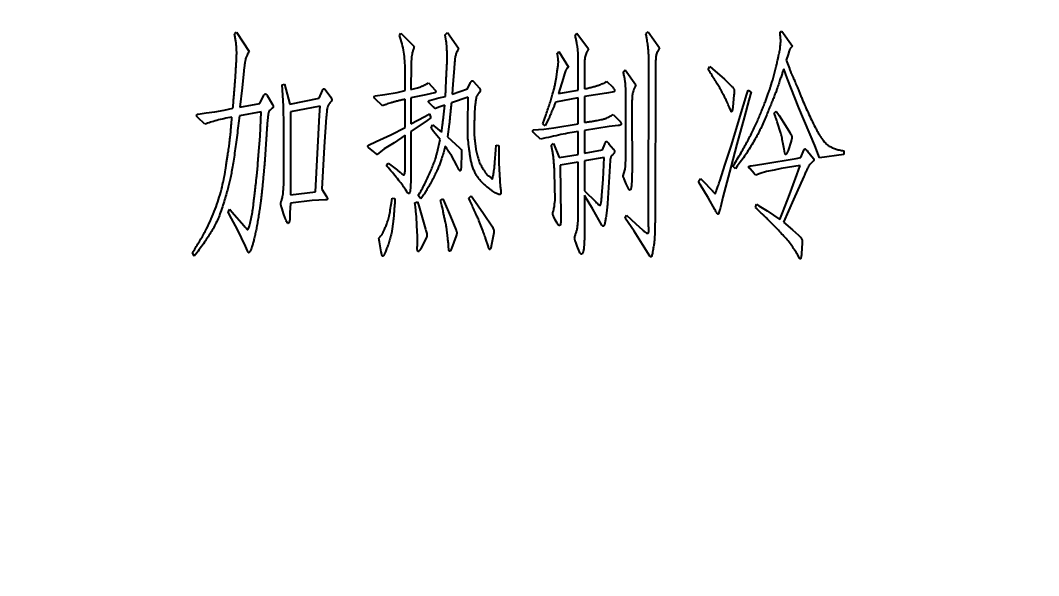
# Model space of a CAD drawing. Header units: millimetres. Extents: x 52 to 392, y 157 to 251.
# Drawn here: x 341.13 to 363.13, y 207.95 to 219.94 of the extents above; entities that cross this region are included whole.
import ezdxf

# ---------------------------------------------------------------- set-up
doc = ezdxf.new("R2010")
doc.units = ezdxf.units.MM
doc.layers.add('标注层', color=150, linetype='Continuous', lineweight=25)
doc.styles.add('SLDTEXTSTYLE2', font='hyswlongfangsong.ttf')
doc.dimstyles.new('SLDDIMSTYLE0', dxfattribs={"dimtxt": 3.5, "dimasz": 4.08, "dimexe": 0, "dimexo": 0.0625, "dimgap": 0.875, "dimtad": 2, "dimrnd": 1e-09, "dimzin": 12, "dimdsep": 46, "dimtxsty": 'SLDTEXTSTYLE2', "dimsah": 1, "dimcen": 0.09, "dimadec": 0, "dimazin": 3, "dimtfac": 1, "dimtofl": 0, "dimtmove": 0, "dimatfit": 3, "dimfxl": 0, "dimfrac": 2, "dimtolj": 1, "dimtzin": 12, "dimarcsym": 0})

# ---------------------------------------------------------------- blocks, each defined once
blk = doc.blocks.new('_D_18')
at = {"layer": '标注层'}
for p, q in [((275.989, 207.951), (275.989, 248.601)), ((367.989, 207.951), (367.989, 248.601)), ((275.989, 246.601), (367.989, 246.601))]:
    blk.add_line(p, q, dxfattribs=at)
for points in [[(275.989, 246.601), (280.069, 246.093), (280.069, 247.109)], [(367.989, 246.601), (363.909, 247.109), (363.909, 246.093)]]:
    blk.add_solid(points, dxfattribs=at)
at = {"layer": '标注层', "insert": (321.142, 251.113), "char_height": 3.5, "attachment_point": 1, "style": 'SLDTEXTSTYLE2'}
blk.add_mtext('92', dxfattribs=at)

msp = doc.modelspace()

# ---------------------------------------------------------------- linework, layer by layer
at = {"color": 7, "linetype": 'Continuous', "lineweight": 25}
for p, q in [((345.755, 219.65), (345.801, 219.685)), ((345.801, 219.685), (346.072, 219.272)), ((349.323, 219.615), (349.353, 219.665)), ((349.353, 219.665), (349.64, 219.378)), ((350.304, 219.63), (350.355, 219.68)), ((350.329, 219.494), (350.304, 219.63)), ((350.355, 219.68), (350.596, 219.343)), ((353.116, 219.62), (353.151, 219.665)), ((353.151, 219.665), (353.408, 219.328)), ((354.647, 219.65), (354.692, 219.695)), ((354.692, 219.695), (354.938, 219.348)), ((357.544, 219.685), (357.584, 219.71)), ((357.584, 219.71), (357.811, 219.388)), ((352.729, 219.227), (352.764, 219.267)), ((352.764, 219.267), (352.97, 218.935)), ((357.716, 219.207), (357.675, 219.081)), ((357.74, 219.287), (357.716, 219.207)), ((349.575, 218.976), (349.569, 218.452)), ((350.35, 219.031), (350.35, 219.131)), ((353.182, 218.436), (353.182, 219.101)), ((353.318, 218.976), (353.318, 218.462)), ((355.994, 218.879), (356.029, 218.945)), ((356.029, 218.945), (356.085, 218.895)), ((357.675, 219.081), (357.746, 218.9)), ((345.957, 218.85), (345.922, 218.482)), ((349.443, 218.427), (349.443, 218.875)), ((350.501, 218.9), (350.476, 218.568)), ((352.884, 218.789), (352.86, 218.688)), ((354.158, 218.829), (354.199, 218.875)), ((354.199, 218.875), (354.425, 218.553)), ((354.702, 215.814), (354.712, 218.92)), ((354.853, 218.91), (354.843, 215.688)), ((356.034, 218.819), (355.994, 218.879)), ((356.085, 218.895), (356.341, 218.674)), ((357.7, 218.694), (357.625, 218.895)), ((346.788, 218.553), (346.838, 218.562)), ((346.817, 218.099), (346.788, 218.553)), ((346.838, 218.562), (346.949, 218.134)), ((349.947, 218.593), (350.088, 218.436)), ((350.476, 218.568), (350.461, 218.346)), ((350.793, 218.462), (350.848, 218.583)), ((350.913, 218.628), (351.049, 218.477)), ((352.86, 218.688), (352.759, 218.361)), ((353.796, 218.628), (353.927, 218.497)), ((356.341, 218.674), (356.497, 218.522)), ((357.952, 218.054), (357.7, 218.694)), ((345.922, 218.482), (345.871, 218.069)), ((346.304, 218.145), (346.385, 218.316)), ((346.46, 218.321), (346.576, 218.125)), ((347.583, 218.26), (347.654, 218.427)), ((347.714, 218.447), (347.835, 218.281)), ((348.794, 218.311), (349.006, 218.341)), ((349.006, 218.341), (349.267, 218.386)), ((349.267, 218.386), (349.443, 218.427)), ((349.892, 218.331), (349.569, 218.266)), ((350.078, 218.376), (349.892, 218.331)), ((350.168, 218.266), (350.314, 218.301)), ((350.807, 218.286), (350.441, 218.16)), ((350.461, 218.346), (350.793, 218.462)), ((350.803, 218.134), (350.807, 218.286)), ((352.759, 218.361), (353.182, 218.436)), ((353.791, 218.372), (353.318, 218.295)), ((353.318, 218.295), (353.318, 217.737)), ((353.957, 218.396), (353.791, 218.372)), ((356.548, 218.331), (356.522, 218.069)), ((356.684, 217.873), (356.825, 218.346)), ((356.825, 218.346), (356.854, 218.436)), ((356.854, 218.436), (356.92, 218.401)), ((356.92, 218.401), (356.87, 218.22)), ((345.871, 218.069), (346.304, 218.145)), ((346.823, 217.651), (346.817, 218.099)), ((346.949, 218.134), (347.583, 218.26)), ((347.603, 218.09), (346.964, 217.969)), ((347.593, 217.893), (347.603, 218.09)), ((348.95, 218.099), (348.794, 218.245)), ((349.443, 217.631), (349.443, 218.24)), ((349.569, 218.266), (349.569, 217.707)), ((350.058, 218.069), (349.957, 218.17)), ((349.972, 218.215), (350.168, 218.266)), ((350.194, 218.074), (350.098, 218.039)), ((350.3, 218.114), (350.194, 218.074)), ((350.274, 217.852), (350.3, 218.114)), ((350.798, 217.848), (350.803, 218.134)), ((353.182, 218.271), (352.694, 218.175)), ((353.182, 217.707), (353.182, 218.271)), ((354.209, 217.063), (354.213, 218.2)), ((356.477, 217.993), (356.452, 218.059)), ((356.87, 218.22), (356.774, 217.863)), ((345.116, 217.697), (344.96, 217.848)), ((344.97, 217.918), (345.146, 217.943)), ((345.146, 217.943), (345.333, 217.969)), ((345.333, 217.969), (345.529, 218.004)), ((345.529, 218.004), (345.72, 218.044)), ((346.334, 217.964), (345.861, 217.883)), ((346.31, 217.445), (346.334, 217.964)), ((346.964, 217.969), (346.964, 216.177)), ((347.502, 216.242), (347.593, 217.893)), ((347.739, 217.852), (347.694, 217.213)), ((349.569, 217.707), (349.866, 217.868)), ((349.866, 217.868), (349.967, 217.923)), ((349.967, 217.923), (349.998, 217.838)), ((350.798, 217.682), (350.798, 217.848)), ((352.417, 217.711), (352.487, 217.908)), ((353.937, 217.908), (354.068, 217.777)), ((354.34, 217.953), (354.345, 216.72)), ((356.492, 217.248), (356.684, 217.873)), ((356.774, 217.863), (356.613, 217.268)), ((357.414, 217.938), (357.458, 217.984)), ((357.444, 217.868), (357.414, 217.938)), ((357.458, 217.984), (357.524, 217.888)), ((357.524, 217.888), (357.665, 217.671)), ((358.294, 217.239), (357.952, 218.054)), ((346.823, 216.473), (346.823, 217.651)), ((349.132, 217.47), (349.443, 217.631)), ((349.921, 217.782), (349.569, 217.541)), ((349.998, 217.838), (349.921, 217.782)), ((350.002, 217.611), (350.033, 217.687)), ((350.033, 217.687), (350.098, 217.636)), ((350.098, 217.636), (350.229, 217.526)), ((350.395, 217.702), (350.355, 217.43)), ((352.467, 217.662), (352.417, 217.711)), ((352.437, 217.596), (352.653, 217.621)), ((352.542, 217.817), (352.467, 217.662)), ((352.653, 217.621), (353.182, 217.707)), ((353.851, 217.651), (353.318, 217.566)), ((354.043, 217.671), (353.851, 217.651)), ((357.555, 217.53), (357.489, 217.727)), ((357.665, 217.671), (357.756, 217.521)), ((346.274, 217.032), (346.31, 217.445)), ((348.819, 217.324), (349.132, 217.47)), ((349.443, 217.46), (349.202, 217.299)), ((349.443, 216.796), (349.443, 217.46)), ((349.569, 217.541), (349.569, 216.503)), ((350.058, 217.541), (350.002, 217.611)), ((350.199, 217.369), (350.058, 217.541)), ((350.355, 217.43), (350.617, 217.193)), ((352.21, 217.581), (352.437, 217.596)), ((352.366, 217.374), (352.236, 217.5)), ((353.182, 217.047), (353.182, 217.541)), ((353.318, 217.566), (353.318, 217.072)), ((346.44, 217.38), (346.41, 216.937)), ((347.694, 217.213), (347.639, 216.297)), ((348.653, 217.248), (348.819, 217.324)), ((348.764, 217.103), (348.653, 217.198)), ((349.202, 217.299), (348.991, 217.168)), ((350.133, 217.083), (350.199, 217.369)), ((351.402, 217.148), (351.412, 217.244)), ((351.412, 217.244), (351.467, 217.239)), ((351.467, 217.239), (351.467, 216.861)), ((352.603, 217.248), (352.648, 217.284)), ((352.648, 217.284), (352.769, 216.982)), ((353.706, 217.148), (353.756, 217.268)), ((353.847, 217.279), (353.942, 217.163)), ((356.356, 216.836), (356.492, 217.248)), ((356.613, 217.268), (356.477, 216.77)), ((357.635, 217.158), (357.605, 217.304)), ((357.781, 217.334), (357.716, 217.133)), ((358.4, 216.977), (358.294, 217.239)), ((348.991, 217.168), (348.839, 217.043)), ((350.556, 216.811), (350.441, 217.027)), ((350.662, 217.057), (350.652, 216.785)), ((350.662, 217.083), (350.662, 217.057)), ((351.382, 216.871), (351.402, 217.148)), ((352.769, 216.982), (353.182, 217.047)), ((353.318, 217.072), (353.706, 217.148)), ((353.746, 216.982), (353.318, 216.906)), ((353.721, 216.503), (353.746, 216.982)), ((357.197, 216.846), (357.892, 216.962)), ((357.65, 217.072), (357.635, 217.158)), ((357.892, 216.962), (357.992, 216.982)), ((357.992, 216.982), (358.058, 217.138)), ((358.139, 217.118), (358.269, 216.957)), ((358.924, 217.043), (358.4, 216.977)), ((358.919, 217.128), (358.924, 217.043)), ((349.041, 216.801), (349.076, 216.861)), ((349.076, 216.861), (349.277, 216.705)), ((350.606, 216.72), (350.556, 216.811)), ((351.467, 216.861), (351.482, 216.604)), ((353.182, 216.881), (352.794, 216.816)), ((352.794, 216.816), (352.809, 215.708)), ((353.182, 215.769), (353.182, 216.881)), ((353.318, 216.906), (353.318, 216.262)), ((353.867, 216.796), (353.816, 215.99)), ((353.871, 216.926), (353.867, 216.796)), ((356.241, 216.473), (356.356, 216.836)), ((356.477, 216.77), (356.311, 216.121)), ((356.522, 216.796), (356.558, 216.846)), ((356.578, 216.735), (356.522, 216.796)), ((356.618, 216.79), (356.578, 216.735)), ((356.92, 216.801), (357.197, 216.846)), ((357.57, 216.74), (357.414, 216.71)), ((357.977, 216.811), (357.57, 216.74)), ((357.907, 216.609), (357.977, 216.811)), ((351.241, 216.584), (351.306, 216.534)), ((352.683, 216.066), (352.668, 216.66)), ((354.153, 216.584), (354.189, 216.705)), ((354.219, 216.413), (354.173, 216.523)), ((355.783, 216.459), (355.827, 216.529)), ((355.827, 216.529), (355.873, 216.479)), ((356.986, 216.635), (356.895, 216.735)), ((357.112, 216.635), (357.021, 216.6)), ((357.253, 216.68), (357.112, 216.635)), ((357.414, 216.71), (357.253, 216.68)), ((357.746, 216.171), (357.907, 216.609)), ((358.058, 216.574), (357.831, 216.071)), ((349.569, 216.503), (349.559, 216.338)), ((353.695, 216.166), (353.721, 216.503)), ((354.269, 216.312), (354.219, 216.413)), ((355.818, 216.398), (355.783, 216.459)), ((355.999, 216.106), (355.818, 216.398)), ((355.873, 216.479), (356.074, 216.267)), ((346.964, 216.177), (347.502, 216.242)), ((347.639, 216.297), (347.744, 216.141)), ((349.147, 216.005), (349.161, 216.106)), ((349.161, 216.106), (349.222, 216.096)), ((349.222, 216.096), (349.217, 215.985)), ((349.489, 216.232), (349.449, 216.292)), ((349.725, 216.157), (349.76, 216.217)), ((349.781, 216.091), (349.725, 216.157)), ((349.816, 216.136), (349.781, 216.091)), ((350.203, 216.051), (350.254, 216.091)), ((350.254, 216.091), (350.284, 216.025)), ((350.818, 216.101), (350.868, 216.151)), ((350.848, 216.04), (350.818, 216.101)), ((350.868, 216.151), (350.908, 216.101)), ((350.908, 216.101), (351.135, 215.769)), ((353.318, 216.262), (353.565, 216.02)), ((353.499, 215.864), (353.318, 216.157)), ((353.318, 216.157), (353.318, 215.371)), ((356.135, 215.859), (355.999, 216.106)), ((356.311, 216.121), (356.255, 215.904)), ((357.599, 215.789), (357.746, 216.171)), ((345.615, 215.809), (345.655, 215.864)), ((345.655, 215.864), (345.7, 215.809)), ((346.813, 215.774), (346.782, 215.875)), ((346.964, 215.995), (346.954, 215.784)), ((347.437, 216.051), (346.964, 215.995)), ((347.724, 216.066), (347.437, 216.051)), ((349.655, 216), (349.71, 216.025)), ((349.665, 215.915), (349.655, 216)), ((349.71, 216.025), (349.736, 215.935)), ((349.736, 215.935), (349.811, 215.688)), ((350.229, 215.965), (350.203, 216.051)), ((350.284, 216.025), (350.42, 215.703)), ((352.668, 215.925), (352.673, 215.99)), ((353.63, 215.637), (353.499, 215.864)), ((357.011, 215.904), (357.036, 215.97)), ((357.046, 215.869), (357.011, 215.904)), ((357.036, 215.97), (357.086, 215.939)), ((357.086, 215.939), (357.262, 215.829)), ((357.831, 216.071), (357.615, 215.587)), ((345.65, 215.743), (345.615, 215.809)), ((345.821, 215.426), (345.65, 215.743)), ((345.7, 215.809), (345.967, 215.502)), ((346.093, 215.562), (346.143, 215.799)), ((346.853, 215.668), (346.813, 215.774)), ((346.954, 215.784), (346.949, 215.653)), ((349.811, 215.688), (349.886, 215.432)), ((350.42, 215.703), (350.536, 215.426)), ((351.135, 215.769), (351.331, 215.482)), ((352.688, 215.637), (352.659, 215.698)), ((352.809, 215.708), (352.809, 215.668)), ((354.199, 215.673), (354.224, 215.734)), ((354.39, 215.391), (354.199, 215.673)), ((354.224, 215.734), (354.431, 215.547)), ((357.262, 215.829), (357.403, 215.738)), ((357.403, 215.738), (357.539, 215.643)), ((357.539, 215.643), (357.599, 215.789)), ((345.992, 215.064), (345.821, 215.426)), ((349.71, 215.24), (349.7, 215.432)), ((350.364, 215.23), (350.335, 215.487)), ((351.12, 215.406), (351.034, 215.623)), ((352.729, 215.562), (352.688, 215.637)), ((353.695, 215.517), (353.63, 215.637)), ((354.431, 215.547), (354.571, 215.421)), ((357.615, 215.587), (357.811, 215.421)), ((357.811, 215.421), (357.942, 215.306)), ((349.901, 215.25), (349.771, 215.004)), ((350.546, 215.291), (350.445, 215.018)), ((351.241, 215.049), (351.18, 215.24)), ((351.356, 215.356), (351.301, 215.069)), ((354.571, 215.104), (354.39, 215.391)), ((344.844, 214.928), (344.895, 215.004)), ((346.037, 214.963), (345.992, 215.064)), ((348.925, 214.943), (348.89, 215.159)), ((353.162, 215.064), (353.131, 215.15)), ((353.212, 214.943), (353.162, 215.064)), ((354.733, 214.848), (354.571, 215.104)), ((358.022, 215.13), (358.007, 214.908)), ((344.884, 214.848), (344.844, 214.928)), ((344.945, 214.928), (344.884, 214.848)), ((357.967, 214.807), (357.922, 214.883))]:
    msp.add_line(p, q, dxfattribs=at)
for points, knots in [([(345.72, 218.044), (345.724, 218.081), (345.73, 218.151), (345.739, 218.254), (345.747, 218.35), (345.755, 218.439), (345.76, 218.52), (345.767, 218.595), (345.771, 218.663), (345.777, 218.742), (345.782, 218.831), (345.789, 218.928), (345.793, 219.014), (345.799, 219.111), (345.804, 219.221), (345.8, 219.328), (345.793, 219.415), (345.784, 219.486), (345.771, 219.566), (345.761, 219.621), (345.755, 219.65)], [0, 0, 0, 0, 0.0682766, 0.1323648, 0.1918037, 0.2470544, 0.2980816, 0.3444955, 0.3866891, 0.4242673, 0.4919441, 0.5526955, 0.6055119, 0.6513994, 0.7333375, 0.8106517, 0.8505722, 0.8953333, 0.9454589, 1, 1, 1, 1]), ([(349.443, 218.875), (349.442, 218.939), (349.439, 219.067), (349.416, 219.255), (349.379, 219.438), (349.341, 219.556), (349.323, 219.615)], [0, 0, 0, 0, 0.256715, 0.508069, 0.754959, 1, 1, 1, 1]), ([(353.182, 219.101), (353.182, 219.126), (353.182, 219.174), (353.18, 219.242), (353.175, 219.302), (353.17, 219.356), (353.161, 219.41), (353.15, 219.471), (353.135, 219.543), (353.123, 219.593), (353.116, 219.62)], [0, 0, 0, 0, 0.144937, 0.274308, 0.388298, 0.485428, 0.584707, 0.703153, 0.842487, 1, 1, 1, 1]), ([(354.712, 218.92), (354.712, 218.959), (354.711, 219.041), (354.708, 219.162), (354.702, 219.275), (354.694, 219.362), (354.684, 219.431), (354.676, 219.493), (354.661, 219.567), (354.652, 219.621), (354.647, 219.65)], [0, 0, 0, 0, 0.162471, 0.333127, 0.493814, 0.62435, 0.691984, 0.777136, 0.879304, 1, 1, 1, 1]), ([(357.559, 219.514), (357.558, 219.523), (357.557, 219.544), (357.552, 219.581), (357.549, 219.629), (357.546, 219.665), (357.544, 219.685)], [0, 0, 0, 0, 0.152811, 0.367072, 0.650663, 1, 1, 1, 1]), ([(350.35, 219.131), (350.349, 219.158), (350.349, 219.214), (350.347, 219.302), (350.343, 219.397), (350.334, 219.461), (350.329, 219.494)], [0, 0, 0, 0, 0.219632, 0.4639625, 0.7270809, 1, 1, 1, 1]), ([(356.558, 216.846), (356.586, 216.891), (356.641, 216.98), (356.719, 217.113), (356.793, 217.243), (356.862, 217.371), (356.925, 217.496), (356.985, 217.618), (357.041, 217.737), (357.09, 217.853), (357.136, 217.964), (357.178, 218.069), (357.217, 218.165), (357.251, 218.256), (357.283, 218.338), (357.309, 218.414), (357.333, 218.483), (357.37, 218.602), (357.419, 218.772), (357.464, 218.957), (357.495, 219.09), (357.512, 219.169), (357.525, 219.226), (357.536, 219.277), (357.545, 219.334), (357.551, 219.391), (357.554, 219.438), (357.558, 219.469), (357.558, 219.493), (357.559, 219.508), (357.559, 219.514)], [0, 0, 0, 0, 0.055451, 0.109299, 0.161246, 0.211631, 0.260603, 0.307718, 0.35346, 0.397515, 0.439631, 0.478756, 0.515087, 0.548677, 0.579472, 0.607539, 0.63273, 0.655052, 0.73792, 0.817594, 0.85303, 0.880921, 0.901382, 0.914359, 0.93539, 0.961236, 0.974252, 0.984941, 0.993508, 1, 1, 1, 1]), ([(357.811, 219.388), (357.803, 219.378), (357.787, 219.361), (357.766, 219.334), (357.751, 219.31), (357.744, 219.295), (357.74, 219.287)], [0, 0, 0, 0, 0.311906, 0.578385, 0.805871, 1, 1, 1, 1]), ([(346.072, 219.272), (346.064, 219.259), (346.047, 219.233), (346.028, 219.196), (346.011, 219.163), (345.998, 219.129), (345.989, 219.086), (345.978, 219.027), (345.968, 218.945), (345.961, 218.884), (345.957, 218.85)], [0, 0, 0, 0, 0.1084986, 0.2038479, 0.2863931, 0.3580759, 0.4459893, 0.5822668, 0.7668891, 1, 1, 1, 1]), ([(349.64, 219.378), (349.631, 219.355), (349.615, 219.311), (349.597, 219.246), (349.585, 219.187), (349.577, 219.119), (349.576, 219.05), (349.575, 218.998), (349.575, 218.976)], [0, 0, 0, 0, 0.180801, 0.3445886, 0.490871, 0.6205392, 0.8384395, 1, 1, 1, 1]), ([(350.596, 219.343), (350.589, 219.327), (350.574, 219.297), (350.555, 219.253), (350.541, 219.215), (350.529, 219.177), (350.522, 219.132), (350.515, 219.072), (350.508, 218.992), (350.503, 218.933), (350.501, 218.9)], [0, 0, 0, 0, 0.115849, 0.218741, 0.308932, 0.385239, 0.476308, 0.609267, 0.782718, 1, 1, 1, 1]), ([(352.754, 219.036), (352.754, 219.049), (352.753, 219.078), (352.748, 219.123), (352.74, 219.174), (352.732, 219.209), (352.729, 219.227)], [0, 0, 0, 0, 0.208852, 0.445754, 0.708175, 1, 1, 1, 1]), ([(353.408, 219.328), (353.397, 219.31), (353.377, 219.277), (353.353, 219.228), (353.336, 219.184), (353.324, 219.129), (353.319, 219.06), (353.318, 219.004), (353.318, 218.976)], [0, 0, 0, 0, 0.166089, 0.311959, 0.440627, 0.552002, 0.766369, 1, 1, 1, 1]), ([(354.938, 219.348), (354.928, 219.328), (354.908, 219.293), (354.885, 219.242), (354.868, 219.201), (354.86, 219.163), (354.858, 219.121), (354.855, 219.066), (354.854, 218.994), (354.854, 218.94), (354.853, 218.91)], [0, 0, 0, 0, 0.146806, 0.267939, 0.366074, 0.441713, 0.524017, 0.643899, 0.803093, 1, 1, 1, 1]), ([(350.314, 218.301), (350.316, 218.344), (350.32, 218.427), (350.324, 218.547), (350.33, 218.655), (350.333, 218.753), (350.339, 218.838), (350.342, 218.913), (350.346, 218.976), (350.349, 219.014), (350.35, 219.031)], [0, 0, 0, 0, 0.178685, 0.342038, 0.491164, 0.623937, 0.741482, 0.843633, 0.929485, 1, 1, 1, 1]), ([(352.487, 217.908), (352.502, 217.951), (352.53, 218.034), (352.571, 218.153), (352.605, 218.265), (352.636, 218.368), (352.661, 218.464), (352.683, 218.55), (352.698, 218.63), (352.711, 218.701), (352.719, 218.765), (352.728, 218.822), (352.734, 218.873), (352.74, 218.918), (352.746, 218.956), (352.749, 218.989), (352.752, 219.014), (352.754, 219.03), (352.754, 219.036)], [0, 0, 0, 0, 0.116657, 0.224992, 0.325647, 0.418619, 0.502964, 0.580296, 0.649621, 0.711426, 0.766498, 0.816398, 0.86104, 0.899873, 0.932898, 0.96067, 0.983271, 1, 1, 1, 1]), ([(352.97, 218.935), (352.959, 218.923), (352.939, 218.902), (352.914, 218.868), (352.898, 218.831), (352.889, 218.804), (352.884, 218.789)], [0, 0, 0, 0, 0.2922054, 0.5139141, 0.7238638, 1, 1, 1, 1]), ([(354.213, 218.2), (354.214, 218.21), (354.214, 218.234), (354.213, 218.276), (354.212, 218.329), (354.211, 218.389), (354.21, 218.45), (354.208, 218.506), (354.205, 218.551), (354.201, 218.591), (354.195, 218.634), (354.186, 218.686), (354.173, 218.753), (354.164, 218.802), (354.158, 218.829)], [0, 0, 0, 0, 0.048259, 0.114184, 0.197762, 0.297818, 0.400248, 0.487421, 0.559374, 0.616178, 0.677937, 0.762692, 0.869343, 1, 1, 1, 1]), ([(356.452, 218.059), (356.434, 218.098), (356.402, 218.171), (356.357, 218.27), (356.315, 218.351), (356.284, 218.408), (356.26, 218.451), (356.238, 218.487), (356.213, 218.528), (356.184, 218.575), (356.152, 218.628), (356.117, 218.687), (356.076, 218.751), (356.048, 218.796), (356.034, 218.819)], [0, 0, 0, 0, 0.14763, 0.273654, 0.377741, 0.460745, 0.500372, 0.548535, 0.60362, 0.667986, 0.73854, 0.817929, 0.90514, 1, 1, 1, 1]), ([(357.625, 218.895), (357.616, 218.872), (357.598, 218.823), (357.572, 218.743), (357.54, 218.652), (357.514, 218.566), (357.487, 218.49), (357.463, 218.421), (357.433, 218.342), (357.399, 218.254), (357.359, 218.156), (357.316, 218.048), (357.267, 217.931), (357.196, 217.761), (357.097, 217.542), (356.955, 217.286), (356.797, 217.033), (356.678, 216.872), (356.618, 216.79)], [0, 0, 0, 0, 0.031084, 0.066989, 0.108324, 0.154488, 0.181039, 0.212124, 0.247746, 0.288321, 0.333264, 0.383051, 0.437092, 0.4961, 0.619046, 0.743722, 0.870343, 1, 1, 1, 1]), ([(357.746, 218.9), (357.749, 218.891), (357.756, 218.869), (357.771, 218.834), (357.791, 218.789), (357.81, 218.745), (357.83, 218.704), (357.847, 218.665), (357.865, 218.618), (357.89, 218.565), (357.913, 218.504), (357.942, 218.437), (357.973, 218.362), (358.038, 218.198), (358.145, 217.953), (358.259, 217.713), (358.34, 217.562), (358.378, 217.495), (358.415, 217.434), (358.453, 217.382), (358.487, 217.335), (358.523, 217.296), (358.556, 217.264), (358.601, 217.23), (358.662, 217.198), (358.74, 217.166), (358.826, 217.142), (358.887, 217.132), (358.919, 217.128)], [0, 0, 0, 0, 0.0128251, 0.0302491, 0.05216, 0.0785609, 0.0944514, 0.1138106, 0.1366474, 0.1626065, 0.1919137, 0.2249573, 0.2611718, 0.3005585, 0.4630871, 0.6213411, 0.6589681, 0.6936302, 0.7252412, 0.7543388, 0.780408, 0.8038944, 0.8249935, 0.8434227, 0.8791252, 0.9171441, 0.9571418, 1, 1, 1, 1]), ([(349.569, 218.452), (349.607, 218.46), (349.679, 218.475), (349.78, 218.507), (349.869, 218.545), (349.922, 218.577), (349.947, 218.593)], [0, 0, 0, 0, 0.284672, 0.543503, 0.782352, 1, 1, 1, 1]), ([(350.848, 218.583), (350.853, 218.594), (350.863, 218.612), (350.878, 218.634), (350.9, 218.642), (350.909, 218.633), (350.913, 218.628)], [0, 0, 0, 0, 0.383654, 0.638569, 0.813124, 1, 1, 1, 1]), ([(353.318, 218.462), (353.35, 218.469), (353.411, 218.483), (353.497, 218.505), (353.573, 218.527), (353.638, 218.548), (353.693, 218.567), (353.737, 218.587), (353.771, 218.606), (353.788, 218.621), (353.796, 218.628)], [0, 0, 0, 0, 0.195057, 0.368816, 0.523851, 0.657472, 0.771265, 0.866127, 0.940847, 1, 1, 1, 1]), ([(354.425, 218.553), (354.416, 218.529), (354.399, 218.487), (354.376, 218.433), (354.363, 218.393), (354.354, 218.365), (354.352, 218.341), (354.35, 218.313), (354.346, 218.277), (354.345, 218.232), (354.342, 218.178), (354.341, 218.113), (354.339, 218.037), (354.339, 217.982), (354.34, 217.953)], [0, 0, 0, 0, 0.124926, 0.22048, 0.289724, 0.330162, 0.363209, 0.408367, 0.468173, 0.540039, 0.627702, 0.732349, 0.857671, 1, 1, 1, 1]), ([(356.497, 218.522), (356.504, 218.515), (356.516, 218.501), (356.532, 218.481), (356.543, 218.466), (356.551, 218.452), (356.554, 218.434), (356.553, 218.409), (356.552, 218.373), (356.549, 218.346), (356.548, 218.331)], [0, 0, 0, 0, 0.146365, 0.265358, 0.357241, 0.42093, 0.493548, 0.6146, 0.782089, 1, 1, 1, 1]), ([(346.385, 218.316), (346.389, 218.325), (346.396, 218.341), (346.418, 218.356), (346.444, 218.345), (346.454, 218.33), (346.46, 218.321)], [0, 0, 0, 0, 0.294822, 0.487903, 0.68923, 1, 1, 1, 1]), ([(347.654, 218.427), (347.657, 218.435), (347.664, 218.449), (347.679, 218.464), (347.7, 218.462), (347.709, 218.453), (347.714, 218.447)], [0, 0, 0, 0, 0.328461, 0.545026, 0.733109, 1, 1, 1, 1]), ([(347.835, 218.281), (347.842, 218.271), (347.853, 218.255), (347.863, 218.228), (347.851, 218.2), (347.838, 218.185), (347.83, 218.175)], [0, 0, 0, 0, 0.29881, 0.489906, 0.678709, 1, 1, 1, 1]), ([(348.794, 218.245), (348.788, 218.252), (348.778, 218.264), (348.772, 218.284), (348.777, 218.304), (348.788, 218.309), (348.794, 218.311)], [0, 0, 0, 0, 0.311394, 0.569889, 0.783846, 1, 1, 1, 1]), ([(350.088, 218.436), (350.093, 218.429), (350.102, 218.417), (350.107, 218.397), (350.097, 218.38), (350.085, 218.377), (350.078, 218.376)], [0, 0, 0, 0, 0.330572, 0.557073, 0.740678, 1, 1, 1, 1]), ([(351.029, 218.366), (351.021, 218.356), (351.007, 218.338), (350.989, 218.315), (350.982, 218.294), (350.977, 218.27), (350.972, 218.237), (350.966, 218.197), (350.96, 218.157), (350.956, 218.12), (350.952, 218.09), (350.948, 218.062), (350.946, 218.027), (350.944, 217.976), (350.94, 217.905), (350.939, 217.82), (350.936, 217.734), (350.936, 217.662), (350.933, 217.61), (350.933, 217.581), (350.933, 217.571)], [0, 0, 0, 0, 0.049007, 0.084124, 0.103565, 0.132724, 0.174659, 0.22656, 0.280279, 0.325572, 0.36359, 0.392268, 0.429986, 0.492436, 0.580592, 0.693478, 0.806363, 0.895379, 0.95963, 1, 1, 1, 1]), ([(351.049, 218.477), (351.054, 218.469), (351.063, 218.454), (351.068, 218.433), (351.066, 218.415), (351.059, 218.4), (351.045, 218.384), (351.035, 218.373), (351.029, 218.366)], [0, 0, 0, 0, 0.213697, 0.406878, 0.501972, 0.631314, 0.79528, 1, 1, 1, 1]), ([(353.927, 218.497), (353.934, 218.489), (353.945, 218.476), (353.959, 218.457), (353.969, 218.442), (353.971, 218.427), (353.965, 218.412), (353.96, 218.401), (353.957, 218.396)], [0, 0, 0, 0, 0.258325, 0.455011, 0.600745, 0.697363, 0.842957, 1, 1, 1, 1]), ([(346.576, 218.125), (346.58, 218.116), (346.588, 218.1), (346.595, 218.08), (346.593, 218.065), (346.585, 218.054), (346.572, 218.042), (346.562, 218.034), (346.556, 218.029)], [0, 0, 0, 0, 0.265698, 0.454028, 0.539854, 0.648456, 0.805333, 1, 1, 1, 1]), ([(347.83, 218.175), (347.814, 218.156), (347.785, 218.123), (347.762, 218.072), (347.755, 218.027), (347.749, 217.981), (347.744, 217.922), (347.741, 217.877), (347.739, 217.852)], [0, 0, 0, 0, 0.213607, 0.381772, 0.476712, 0.610255, 0.78457, 1, 1, 1, 1]), ([(349.443, 218.24), (349.414, 218.233), (349.358, 218.22), (349.279, 218.2), (349.206, 218.182), (349.141, 218.163), (349.083, 218.146), (349.032, 218.13), (348.989, 218.114), (348.963, 218.104), (348.95, 218.099)], [0, 0, 0, 0, 0.174841, 0.335221, 0.4808, 0.612356, 0.730541, 0.833973, 0.923621, 1, 1, 1, 1]), ([(349.957, 218.17), (349.953, 218.173), (349.945, 218.178), (349.942, 218.194), (349.954, 218.207), (349.966, 218.212), (349.972, 218.215)], [0, 0, 0, 0, 0.237682, 0.426254, 0.657932, 1, 1, 1, 1]), ([(350.098, 218.039), (350.092, 218.041), (350.075, 218.047), (350.065, 218.061), (350.058, 218.069)], [0, 0, 0, 0, 0.376052, 1, 1, 1, 1]), ([(350.441, 218.16), (350.438, 218.131), (350.433, 218.075), (350.424, 217.996), (350.418, 217.926), (350.412, 217.864), (350.407, 217.811), (350.402, 217.767), (350.398, 217.732), (350.396, 217.711), (350.395, 217.702)], [0, 0, 0, 0, 0.190454, 0.363168, 0.516207, 0.651346, 0.766971, 0.863084, 0.941297, 1, 1, 1, 1]), ([(352.694, 218.175), (352.684, 218.152), (352.667, 218.109), (352.642, 218.047), (352.619, 217.992), (352.599, 217.944), (352.581, 217.903), (352.566, 217.869), (352.554, 217.84), (352.546, 217.824), (352.542, 217.817)], [0, 0, 0, 0, 0.188789, 0.361165, 0.512843, 0.64811, 0.763435, 0.859833, 0.939837, 1, 1, 1, 1]), ([(356.522, 218.069), (356.521, 218.058), (356.519, 218.038), (356.515, 218.01), (356.51, 217.99), (356.506, 217.977), (356.499, 217.967), (356.489, 217.97), (356.483, 217.98), (356.479, 217.988), (356.477, 217.993)], [0, 0, 0, 0, 0.247332, 0.442418, 0.591513, 0.694748, 0.755223, 0.804504, 0.880475, 1, 1, 1, 1]), ([(344.895, 215.004), (344.941, 215.076), (345.031, 215.219), (345.149, 215.437), (345.253, 215.65), (345.339, 215.862), (345.412, 216.074), (345.474, 216.287), (345.524, 216.503), (345.556, 216.684), (345.577, 216.825), (345.593, 216.922), (345.605, 217.01), (345.617, 217.088), (345.627, 217.158), (345.637, 217.219), (345.643, 217.271), (345.65, 217.316), (345.655, 217.36), (345.66, 217.41), (345.666, 217.466), (345.673, 217.529), (345.679, 217.6), (345.686, 217.678), (345.693, 217.763), (345.698, 217.822), (345.7, 217.852)], [0, 0, 0, 0, 0.0862522, 0.1687668, 0.2477849, 0.3235666, 0.397773, 0.4718759, 0.5456962, 0.6200327, 0.6557887, 0.6882718, 0.7179373, 0.7446125, 0.7680149, 0.7883904, 0.8059522, 0.8202747, 0.8343179, 0.850833, 0.8698489, 0.8911181, 0.914593, 0.9408164, 0.9692924, 1, 1, 1, 1]), ([(344.96, 217.848), (344.953, 217.854), (344.941, 217.866), (344.934, 217.89), (344.946, 217.912), (344.962, 217.916), (344.97, 217.918)], [0, 0, 0, 0, 0.293115, 0.524366, 0.737504, 1, 1, 1, 1]), ([(345.861, 217.883), (345.853, 217.811), (345.837, 217.671), (345.81, 217.465), (345.784, 217.267), (345.759, 217.079), (345.733, 216.905), (345.708, 216.749), (345.682, 216.611), (345.656, 216.486), (345.626, 216.366), (345.592, 216.238), (345.552, 216.099), (345.507, 215.951), (345.457, 215.803), (345.401, 215.663), (345.342, 215.533), (345.275, 215.413), (345.203, 215.297), (345.125, 215.178), (345.039, 215.054), (344.977, 214.971), (344.945, 214.928)], [0, 0, 0, 0, 0.068843, 0.134887, 0.198577, 0.259444, 0.315846, 0.366347, 0.411044, 0.449874, 0.487759, 0.529505, 0.575711, 0.626099, 0.676997, 0.725046, 0.770293, 0.813111, 0.855739, 0.90117, 0.949245, 1, 1, 1, 1]), ([(345.7, 217.852), (345.642, 217.842), (345.531, 217.821), (345.376, 217.783), (345.239, 217.744), (345.155, 217.712), (345.116, 217.697)], [0, 0, 0, 0, 0.293743, 0.557243, 0.792259, 1, 1, 1, 1]), ([(346.556, 218.029), (346.546, 218.022), (346.528, 218.009), (346.508, 217.99), (346.496, 217.973), (346.492, 217.952), (346.484, 217.927), (346.479, 217.883), (346.473, 217.828), (346.466, 217.777), (346.464, 217.74), (346.461, 217.713), (346.459, 217.677), (346.456, 217.634), (346.452, 217.582), (346.449, 217.522), (346.444, 217.453), (346.442, 217.405), (346.44, 217.38)], [0, 0, 0, 0, 0.055623, 0.097592, 0.118331, 0.14823, 0.187951, 0.236921, 0.340945, 0.434894, 0.463556, 0.503262, 0.556123, 0.621121, 0.69716, 0.786359, 0.886597, 1, 1, 1, 1]), ([(350.229, 217.526), (350.231, 217.547), (350.237, 217.586), (350.244, 217.642), (350.252, 217.692), (350.257, 217.736), (350.263, 217.774), (350.267, 217.806), (350.271, 217.831), (350.273, 217.846), (350.274, 217.852)], [0, 0, 0, 0, 0.191564, 0.362657, 0.515836, 0.650469, 0.766873, 0.862808, 0.940517, 1, 1, 1, 1]), ([(353.318, 217.737), (353.348, 217.742), (353.406, 217.751), (353.487, 217.764), (353.558, 217.777), (353.62, 217.788), (353.673, 217.799), (353.716, 217.808), (353.749, 217.816), (353.795, 217.831), (353.858, 217.86), (353.91, 217.892), (353.937, 217.908)], [0, 0, 0, 0, 0.142213, 0.269297, 0.381446, 0.47847, 0.560587, 0.628962, 0.681134, 0.7197, 0.852032, 1, 1, 1, 1]), ([(357.489, 217.727), (357.483, 217.745), (357.472, 217.775), (357.459, 217.817), (357.448, 217.846), (357.445, 217.862), (357.444, 217.868)], [0, 0, 0, 0, 0.372439, 0.6637, 0.870603, 1, 1, 1, 1]), ([(351.488, 216.181), (351.48, 216.181), (351.462, 216.182), (351.434, 216.194), (351.401, 216.209), (351.362, 216.233), (351.318, 216.263), (351.269, 216.3), (351.214, 216.344), (351.156, 216.393), (351.098, 216.449), (351.043, 216.51), (350.997, 216.577), (350.955, 216.648), (350.92, 216.724), (350.891, 216.806), (350.869, 216.892), (350.852, 216.98), (350.841, 217.067), (350.829, 217.148), (350.819, 217.219), (350.812, 217.282), (350.805, 217.336), (350.799, 217.382), (350.796, 217.419), (350.793, 217.476), (350.795, 217.562), (350.797, 217.64), (350.798, 217.682)], [0, 0, 0, 0, 0.013061, 0.029507, 0.050332, 0.075719, 0.105612, 0.140335, 0.179434, 0.223465, 0.269436, 0.315198, 0.360925, 0.406959, 0.454057, 0.502604, 0.552445, 0.604095, 0.654506, 0.700291, 0.740917, 0.776391, 0.807236, 0.832985, 0.853602, 0.86956, 0.929109, 1, 1, 1, 1]), ([(354.068, 217.777), (354.075, 217.769), (354.089, 217.754), (354.104, 217.733), (354.112, 217.715), (354.114, 217.699), (354.107, 217.686), (354.091, 217.68), (354.07, 217.674), (354.052, 217.672), (354.043, 217.671)], [0, 0, 0, 0, 0.194243, 0.347366, 0.460379, 0.53874, 0.608828, 0.698331, 0.829093, 1, 1, 1, 1]), ([(350.933, 217.571), (350.934, 217.54), (350.935, 217.476), (350.944, 217.376), (350.955, 217.268), (350.973, 217.155), (350.994, 217.044), (351.024, 216.94), (351.06, 216.848), (351.101, 216.768), (351.144, 216.701), (351.18, 216.648), (351.211, 216.609), (351.232, 216.591), (351.241, 216.584)], [0, 0, 0, 0, 0.086639, 0.181315, 0.28404, 0.394487, 0.504415, 0.60559, 0.698565, 0.784857, 0.860469, 0.921619, 0.9676, 1, 1, 1, 1]), ([(352.236, 217.5), (352.226, 217.51), (352.212, 217.524), (352.198, 217.548), (352.202, 217.567), (352.208, 217.576), (352.21, 217.581)], [0, 0, 0, 0, 0.4234051, 0.6558735, 0.8240692, 1, 1, 1, 1]), ([(353.182, 217.541), (353.123, 217.531), (352.998, 217.512), (352.803, 217.473), (352.59, 217.428), (352.443, 217.393), (352.366, 217.374)], [0, 0, 0, 0, 0.215946, 0.454943, 0.715911, 1, 1, 1, 1]), ([(357.605, 217.304), (357.597, 217.346), (357.582, 217.422), (357.563, 217.497), (357.555, 217.53)], [0, 0, 0, 0, 0.549102, 1, 1, 1, 1]), ([(357.756, 217.521), (357.763, 217.509), (357.774, 217.489), (357.789, 217.461), (357.797, 217.44), (357.802, 217.422), (357.799, 217.406), (357.795, 217.387), (357.79, 217.362), (357.784, 217.344), (357.781, 217.334)], [0, 0, 0, 0, 0.197801, 0.353502, 0.469609, 0.54596, 0.617478, 0.712917, 0.84367, 1, 1, 1, 1]), ([(348.653, 217.198), (348.649, 217.202), (348.641, 217.208), (348.637, 217.223), (348.641, 217.238), (348.649, 217.245), (348.653, 217.248)], [0, 0, 0, 0, 0.262686, 0.494023, 0.737314, 1, 1, 1, 1]), ([(350.309, 217.228), (350.298, 217.189), (350.278, 217.114), (350.247, 217.007), (350.215, 216.91), (350.184, 216.821), (350.148, 216.733), (350.106, 216.64), (350.054, 216.539), (349.998, 216.435), (349.943, 216.336), (349.893, 216.252), (349.853, 216.187), (349.827, 216.151), (349.816, 216.136)], [0, 0, 0, 0, 0.101535, 0.193802, 0.278377, 0.35396, 0.429489, 0.514539, 0.608117, 0.71143, 0.810103, 0.890582, 0.954302, 1, 1, 1, 1]), ([(350.441, 217.027), (350.433, 217.037), (350.416, 217.062), (350.388, 217.107), (350.35, 217.163), (350.324, 217.205), (350.309, 217.228)], [0, 0, 0, 0, 0.158347, 0.380363, 0.658306, 1, 1, 1, 1]), ([(350.617, 217.193), (350.626, 217.182), (350.64, 217.165), (350.659, 217.142), (350.661, 217.114), (350.662, 217.095), (350.662, 217.083)], [0, 0, 0, 0, 0.349256, 0.535487, 0.706001, 1, 1, 1, 1]), ([(352.668, 216.66), (352.668, 216.687), (352.667, 216.747), (352.661, 216.837), (352.654, 216.925), (352.648, 216.993), (352.64, 217.048), (352.631, 217.102), (352.618, 217.17), (352.608, 217.221), (352.603, 217.248)], [0, 0, 0, 0, 0.138327, 0.300831, 0.458496, 0.582352, 0.648322, 0.740096, 0.856491, 1, 1, 1, 1]), ([(353.756, 217.268), (353.759, 217.276), (353.765, 217.289), (353.772, 217.307), (353.78, 217.318), (353.784, 217.328), (353.796, 217.327), (353.808, 217.317), (353.826, 217.301), (353.839, 217.287), (353.847, 217.279)], [0, 0, 0, 0, 0.167855, 0.303394, 0.3932, 0.451736, 0.503075, 0.611374, 0.771268, 1, 1, 1, 1]), ([(346.143, 215.799), (346.145, 215.809), (346.148, 215.832), (346.152, 215.871), (346.159, 215.917), (346.166, 215.97), (346.172, 216.031), (346.18, 216.099), (346.189, 216.174), (346.198, 216.254), (346.208, 216.332), (346.216, 216.405), (346.224, 216.467), (346.229, 216.521), (346.235, 216.564), (346.239, 216.599), (346.242, 216.623), (346.244, 216.642), (346.246, 216.661), (346.248, 216.686), (346.251, 216.72), (346.255, 216.764), (346.258, 216.818), (346.263, 216.881), (346.268, 216.953), (346.272, 217.005), (346.274, 217.032)], [0, 0, 0, 0, 0.025503, 0.056967, 0.094545, 0.137565, 0.187151, 0.24225, 0.302792, 0.36997, 0.435955, 0.494636, 0.545485, 0.589031, 0.624148, 0.652033, 0.672014, 0.684695, 0.697375, 0.717293, 0.745048, 0.780641, 0.824024, 0.875245, 0.933704, 1, 1, 1, 1]), ([(348.839, 217.043), (348.837, 217.044), (348.828, 217.047), (348.813, 217.06), (348.791, 217.079), (348.774, 217.094), (348.764, 217.103)], [0, 0, 0, 0, 0.092953, 0.291481, 0.596878, 1, 1, 1, 1]), ([(349.76, 216.217), (349.785, 216.26), (349.833, 216.345), (349.898, 216.472), (349.957, 216.598), (350.009, 216.719), (350.052, 216.831), (350.089, 216.928), (350.115, 217.011), (350.128, 217.061), (350.133, 217.083)], [0, 0, 0, 0, 0.157153, 0.308865, 0.455318, 0.596712, 0.726359, 0.83642, 0.927483, 1, 1, 1, 1]), ([(353.942, 217.163), (353.95, 217.153), (353.963, 217.138), (353.972, 217.112), (353.966, 217.093), (353.959, 217.076), (353.943, 217.056), (353.921, 217.034), (353.898, 217.011), (353.883, 216.985), (353.876, 216.957), (353.873, 216.937), (353.871, 216.926)], [0, 0, 0, 0, 0.138352, 0.222515, 0.283671, 0.345603, 0.426924, 0.555361, 0.683912, 0.783436, 0.878774, 1, 1, 1, 1]), ([(354.189, 216.705), (354.192, 216.72), (354.2, 216.754), (354.204, 216.804), (354.207, 216.858), (354.208, 216.914), (354.21, 216.984), (354.209, 217.035), (354.209, 217.063)], [0, 0, 0, 0, 0.127024, 0.298062, 0.416555, 0.572308, 0.767492, 1, 1, 1, 1]), ([(357.716, 217.133), (357.712, 217.122), (357.705, 217.103), (357.694, 217.078), (357.684, 217.06), (357.676, 217.048), (357.667, 217.042), (357.658, 217.046), (357.654, 217.058), (357.651, 217.067), (357.65, 217.072)], [0, 0, 0, 0, 0.245046, 0.438653, 0.584434, 0.687031, 0.746745, 0.799348, 0.878207, 1, 1, 1, 1]), ([(358.058, 217.138), (358.062, 217.144), (358.068, 217.154), (358.08, 217.168), (358.093, 217.163), (358.104, 217.154), (358.119, 217.137), (358.132, 217.125), (358.139, 217.118)], [0, 0, 0, 0, 0.210692, 0.334624, 0.404184, 0.533549, 0.73142, 1, 1, 1, 1]), ([(346.41, 216.937), (346.408, 216.911), (346.404, 216.855), (346.396, 216.762), (346.386, 216.652), (346.374, 216.531), (346.363, 216.409), (346.352, 216.296), (346.343, 216.198), (346.332, 216.11), (346.321, 216.022), (346.308, 215.925), (346.29, 215.813), (346.272, 215.689), (346.251, 215.564), (346.229, 215.444), (346.206, 215.335), (346.182, 215.237), (346.16, 215.151), (346.14, 215.081), (346.122, 215.028), (346.107, 214.989), (346.094, 214.962), (346.083, 214.943), (346.074, 214.932), (346.063, 214.922), (346.045, 214.938), (346.04, 214.953), (346.037, 214.963)], [0, 0, 0, 0, 0.036302, 0.080824, 0.133184, 0.193768, 0.254706, 0.308192, 0.355253, 0.394906, 0.434602, 0.481519, 0.535362, 0.596731, 0.65932, 0.717078, 0.770382, 0.818918, 0.86143, 0.89579, 0.922718, 0.941825, 0.955312, 0.965657, 0.972472, 0.976803, 0.984288, 1, 1, 1, 1]), ([(349.449, 216.292), (349.423, 216.33), (349.368, 216.409), (349.273, 216.53), (349.163, 216.663), (349.083, 216.753), (349.041, 216.801)], [0, 0, 0, 0, 0.20834, 0.443816, 0.708402, 1, 1, 1, 1]), ([(349.277, 216.705), (349.296, 216.69), (349.328, 216.665), (349.369, 216.631), (349.396, 216.615), (349.412, 216.598), (349.429, 216.614), (349.432, 216.635), (349.439, 216.664), (349.442, 216.699), (349.443, 216.744), (349.443, 216.777), (349.443, 216.796)], [0, 0, 0, 0, 0.1913101, 0.3312742, 0.4203024, 0.4581291, 0.4926212, 0.5712447, 0.6365167, 0.7312746, 0.8516303, 1, 1, 1, 1]), ([(350.652, 216.785), (350.651, 216.774), (350.651, 216.755), (350.648, 216.729), (350.644, 216.71), (350.639, 216.698), (350.632, 216.69), (350.622, 216.695), (350.615, 216.706), (350.609, 216.715), (350.606, 216.72)], [0, 0, 0, 0, 0.238651, 0.429526, 0.568831, 0.658519, 0.712702, 0.769271, 0.861541, 1, 1, 1, 1]), ([(351.306, 216.534), (351.309, 216.53), (351.313, 216.524), (351.323, 216.513), (351.331, 216.525), (351.335, 216.541), (351.342, 216.571), (351.35, 216.61), (351.359, 216.662), (351.367, 216.723), (351.375, 216.794), (351.379, 216.844), (351.382, 216.871)], [0, 0, 0, 0, 0.038593, 0.064839, 0.082629, 0.127801, 0.205035, 0.311375, 0.446519, 0.606167, 0.790707, 1, 1, 1, 1]), ([(356.895, 216.735), (356.889, 216.74), (356.88, 216.749), (356.87, 216.763), (356.864, 216.772), (356.86, 216.78), (356.868, 216.787), (356.88, 216.791), (356.898, 216.797), (356.912, 216.799), (356.92, 216.801)], [0, 0, 0, 0, 0.181358, 0.323964, 0.414157, 0.471813, 0.52947, 0.638686, 0.789036, 1, 1, 1, 1]), ([(358.269, 216.957), (358.272, 216.951), (358.278, 216.94), (358.275, 216.919), (358.26, 216.895), (358.233, 216.872), (358.2, 216.845), (358.179, 216.819), (358.165, 216.798), (358.156, 216.781), (358.144, 216.759), (358.131, 216.732), (358.116, 216.7), (358.098, 216.663), (358.079, 216.62), (358.065, 216.59), (358.058, 216.574)], [0, 0, 0, 0, 0.0393244, 0.0808162, 0.1378626, 0.2221228, 0.3193947, 0.4157761, 0.445601, 0.4870599, 0.5433091, 0.609897, 0.6883541, 0.7801093, 0.8837564, 1, 1, 1, 1]), ([(351.482, 216.604), (351.483, 216.58), (351.485, 216.533), (351.489, 216.466), (351.494, 216.405), (351.499, 216.35), (351.504, 216.303), (351.509, 216.267), (351.511, 216.241), (351.512, 216.227), (351.512, 216.221)], [0, 0, 0, 0, 0.1886029, 0.3637163, 0.5235978, 0.6699342, 0.795009, 0.8909128, 0.9591569, 1, 1, 1, 1]), ([(354.173, 216.523), (354.167, 216.534), (354.157, 216.553), (354.154, 216.575), (354.153, 216.584)], [0, 0, 0, 0, 0.562077, 1, 1, 1, 1]), ([(354.345, 216.72), (354.345, 216.693), (354.345, 216.642), (354.343, 216.569), (354.342, 216.505), (354.339, 216.449), (354.336, 216.402), (354.333, 216.364), (354.328, 216.334), (354.321, 216.307), (354.315, 216.287), (354.297, 216.273), (354.278, 216.289), (354.273, 216.303), (354.269, 216.312)], [0, 0, 0, 0, 0.162062, 0.307799, 0.435699, 0.545884, 0.639741, 0.717412, 0.777788, 0.822144, 0.878013, 0.906066, 0.939478, 1, 1, 1, 1]), ([(357.021, 216.6), (357.016, 216.602), (357.002, 216.611), (356.992, 216.625), (356.986, 216.635)], [0, 0, 0, 0, 0.322468, 1, 1, 1, 1]), ([(346.782, 215.875), (346.778, 215.888), (346.77, 215.91), (346.761, 215.941), (346.755, 215.964), (346.754, 215.982), (346.757, 215.999), (346.763, 216.019), (346.77, 216.045), (346.781, 216.078), (346.791, 216.118), (346.801, 216.167), (346.807, 216.225), (346.813, 216.289), (346.816, 216.35), (346.821, 216.403), (346.822, 216.442), (346.822, 216.465), (346.823, 216.473)], [0, 0, 0, 0, 0.06696, 0.119247, 0.158144, 0.182653, 0.206196, 0.241521, 0.286074, 0.341056, 0.409334, 0.490465, 0.586566, 0.697155, 0.805112, 0.891006, 0.955921, 1, 1, 1, 1]), ([(349.559, 216.338), (349.558, 216.318), (349.557, 216.28), (349.545, 216.236), (349.536, 216.206), (349.518, 216.197), (349.501, 216.212), (349.494, 216.224), (349.489, 216.232)], [0, 0, 0, 0, 0.299267, 0.590605, 0.701807, 0.768616, 0.854582, 1, 1, 1, 1]), ([(356.074, 216.267), (356.083, 216.257), (356.098, 216.241), (356.12, 216.22), (356.132, 216.209), (356.144, 216.201), (356.149, 216.212), (356.155, 216.224), (356.164, 216.246), (356.174, 216.275), (356.188, 216.313), (356.203, 216.359), (356.221, 216.413), (356.234, 216.453), (356.241, 216.473)], [0, 0, 0, 0, 0.102113, 0.177992, 0.226449, 0.249282, 0.266063, 0.302714, 0.363939, 0.446611, 0.550277, 0.677974, 0.827879, 1, 1, 1, 1]), ([(347.744, 216.141), (347.749, 216.13), (347.758, 216.112), (347.766, 216.084), (347.749, 216.065), (347.733, 216.065), (347.724, 216.066)], [0, 0, 0, 0, 0.35345, 0.580692, 0.735874, 1, 1, 1, 1]), ([(351.512, 216.221), (351.512, 216.215), (351.51, 216.205), (351.505, 216.192), (351.498, 216.182), (351.491, 216.182), (351.488, 216.181)], [0, 0, 0, 0, 0.352467, 0.60546, 0.820814, 1, 1, 1, 1]), ([(353.565, 216.02), (353.575, 216.009), (353.593, 215.989), (353.62, 215.967), (353.639, 215.954), (353.656, 215.95), (353.665, 215.958), (353.669, 215.97), (353.675, 215.988), (353.678, 216.012), (353.683, 216.041), (353.687, 216.077), (353.692, 216.12), (353.694, 216.15), (353.695, 216.166)], [0, 0, 0, 0, 0.135938, 0.236371, 0.305718, 0.347931, 0.37142, 0.407995, 0.461116, 0.533055, 0.622427, 0.729312, 0.855953, 1, 1, 1, 1]), ([(348.89, 215.159), (348.888, 215.169), (348.884, 215.185), (348.879, 215.206), (348.877, 215.221), (348.876, 215.233), (348.881, 215.243), (348.89, 215.255), (348.903, 215.272), (348.923, 215.292), (348.946, 215.324), (348.97, 215.371), (349, 215.432), (349.033, 215.509), (349.067, 215.604), (349.098, 215.72), (349.124, 215.856), (349.139, 215.953), (349.147, 216.005)], [0, 0, 0, 0, 0.0314159, 0.055041, 0.0725424, 0.0824427, 0.0924114, 0.1095791, 0.1325171, 0.1623208, 0.2042349, 0.2618508, 0.3371226, 0.4295289, 0.5406898, 0.6731799, 0.825434, 1, 1, 1, 1]), ([(349.217, 215.985), (349.213, 215.937), (349.207, 215.844), (349.196, 215.711), (349.183, 215.59), (349.17, 215.478), (349.153, 215.372), (349.129, 215.267), (349.099, 215.162), (349.068, 215.075), (349.042, 215.009), (349.026, 214.965), (349.009, 214.929), (348.996, 214.9), (348.986, 214.877), (348.975, 214.862), (348.969, 214.852), (348.957, 214.848), (348.948, 214.861), (348.94, 214.879), (348.931, 214.908), (348.927, 214.93), (348.925, 214.943)], [0, 0, 0, 0, 0.113317, 0.217968, 0.312866, 0.399148, 0.481229, 0.564896, 0.650284, 0.738541, 0.780411, 0.816761, 0.847285, 0.87284, 0.89238, 0.906278, 0.915762, 0.920566, 0.930873, 0.946506, 0.969722, 1, 1, 1, 1]), ([(349.7, 215.432), (349.698, 215.474), (349.694, 215.558), (349.687, 215.682), (349.678, 215.8), (349.669, 215.877), (349.665, 215.915)], [0, 0, 0, 0, 0.2649583, 0.5208608, 0.7648114, 1, 1, 1, 1]), ([(350.335, 215.487), (350.332, 215.501), (350.325, 215.534), (350.313, 215.591), (350.297, 215.662), (350.279, 215.743), (350.263, 215.821), (350.248, 215.885), (350.238, 215.932), (350.231, 215.956), (350.229, 215.965)], [0, 0, 0, 0, 0.088713, 0.206996, 0.35666, 0.535893, 0.710339, 0.846295, 0.943097, 1, 1, 1, 1]), ([(351.034, 215.623), (351.021, 215.653), (350.993, 215.716), (350.948, 215.816), (350.9, 215.925), (350.866, 216.001), (350.848, 216.04)], [0, 0, 0, 0, 0.2153981, 0.4548003, 0.7153936, 1, 1, 1, 1]), ([(352.648, 215.829), (352.651, 215.846), (352.658, 215.878), (352.665, 215.91), (352.668, 215.925)], [0, 0, 0, 0, 0.538185, 1, 1, 1, 1]), ([(352.673, 215.99), (352.675, 215.999), (352.678, 216.016), (352.681, 216.037), (352.682, 216.053), (352.683, 216.062), (352.683, 216.066)], [0, 0, 0, 0, 0.367885, 0.655205, 0.862245, 1, 1, 1, 1]), ([(353.816, 215.99), (353.812, 215.945), (353.805, 215.859), (353.792, 215.755), (353.78, 215.681), (353.772, 215.633), (353.764, 215.593), (353.756, 215.559), (353.749, 215.533), (353.741, 215.514), (353.734, 215.501), (353.72, 215.497), (353.706, 215.504), (353.699, 215.512), (353.695, 215.517)], [0, 0, 0, 0, 0.250135, 0.477739, 0.579579, 0.667617, 0.744829, 0.808286, 0.858395, 0.895994, 0.920504, 0.937916, 0.968851, 1, 1, 1, 1]), ([(356.255, 215.904), (356.25, 215.883), (356.239, 215.845), (356.223, 215.797), (356.216, 215.771), (356.203, 215.752), (356.19, 215.768), (356.177, 215.786), (356.157, 215.819), (356.143, 215.844), (356.135, 215.859)], [0, 0, 0, 0, 0.241212, 0.415494, 0.520765, 0.561782, 0.602969, 0.687878, 0.821754, 1, 1, 1, 1]), ([(357.922, 214.883), (357.9, 214.919), (357.857, 214.993), (357.781, 215.1), (357.696, 215.207), (357.603, 215.309), (357.512, 215.405), (357.43, 215.491), (357.359, 215.566), (357.298, 215.627), (357.246, 215.679), (357.199, 215.723), (357.159, 215.763), (357.124, 215.794), (357.094, 215.82), (357.073, 215.842), (357.056, 215.856), (357.049, 215.866), (357.046, 215.869)], [0, 0, 0, 0, 0.095551, 0.193852, 0.296876, 0.404196, 0.507018, 0.597464, 0.674758, 0.738893, 0.793467, 0.842071, 0.884303, 0.920607, 0.950128, 0.973633, 0.98997, 1, 1, 1, 1]), ([(346.949, 215.653), (346.948, 215.642), (346.946, 215.621), (346.94, 215.593), (346.931, 215.574), (346.921, 215.557), (346.9, 215.559), (346.887, 215.583), (346.87, 215.619), (346.859, 215.65), (346.853, 215.668)], [0, 0, 0, 0, 0.146638, 0.264237, 0.357873, 0.429722, 0.486854, 0.58586, 0.757403, 1, 1, 1, 1]), ([(352.659, 215.698), (352.652, 215.709), (352.64, 215.729), (352.631, 215.761), (352.637, 215.794), (352.644, 215.816), (352.648, 215.829)], [0, 0, 0, 0, 0.29155, 0.491454, 0.70327, 1, 1, 1, 1]), ([(352.809, 215.668), (352.809, 215.652), (352.809, 215.622), (352.805, 215.582), (352.801, 215.548), (352.794, 215.526), (352.783, 215.506), (352.763, 215.513), (352.746, 215.532), (352.735, 215.551), (352.729, 215.562)], [0, 0, 0, 0, 0.200367, 0.370588, 0.504868, 0.612082, 0.679961, 0.736794, 0.839252, 1, 1, 1, 1]), ([(353.131, 215.15), (353.127, 215.16), (353.12, 215.178), (353.113, 215.204), (353.107, 215.224), (353.105, 215.243), (353.108, 215.265), (353.116, 215.293), (353.128, 215.331), (353.142, 215.369), (353.154, 215.406), (353.161, 215.442), (353.168, 215.482), (353.173, 215.529), (353.177, 215.581), (353.18, 215.638), (353.181, 215.702), (353.182, 215.746), (353.182, 215.769)], [0, 0, 0, 0, 0.050434, 0.093408, 0.126337, 0.152417, 0.182143, 0.229675, 0.292778, 0.372674, 0.420846, 0.477575, 0.543371, 0.617031, 0.698798, 0.791004, 0.891381, 1, 1, 1, 1]), ([(354.571, 215.421), (354.586, 215.408), (354.61, 215.385), (354.645, 215.359), (354.669, 215.344), (354.69, 215.343), (354.701, 215.357), (354.707, 215.375), (354.708, 215.399), (354.708, 215.423), (354.705, 215.449), (354.705, 215.478), (354.704, 215.514), (354.703, 215.559), (354.703, 215.611), (354.702, 215.672), (354.702, 215.74), (354.702, 215.789), (354.702, 215.814)], [0, 0, 0, 0, 0.094093, 0.163187, 0.207486, 0.232881, 0.255958, 0.285792, 0.323412, 0.371743, 0.404446, 0.45157, 0.509562, 0.582047, 0.666609, 0.765665, 0.875585, 1, 1, 1, 1]), ([(354.843, 215.688), (354.843, 215.641), (354.842, 215.539), (354.838, 215.411), (354.836, 215.309), (354.833, 215.244), (354.829, 215.194), (354.825, 215.155), (354.82, 215.119), (354.813, 215.077), (354.805, 215.026), (354.795, 214.969), (354.787, 214.916), (354.776, 214.874), (354.769, 214.849), (354.758, 214.831), (354.742, 214.836), (354.736, 214.843), (354.733, 214.848)], [0, 0, 0, 0, 0.1586847, 0.3416273, 0.4301872, 0.5029208, 0.5590305, 0.5985034, 0.6347622, 0.68213, 0.7404821, 0.8099542, 0.8753139, 0.9227111, 0.9528224, 0.9670443, 0.9822841, 1, 1, 1, 1]), ([(345.967, 215.502), (345.976, 215.49), (345.992, 215.469), (346.014, 215.446), (346.029, 215.429), (346.039, 215.427), (346.043, 215.426)], [0, 0, 0, 0, 0.4118993, 0.7092784, 0.8997374, 1, 1, 1, 1]), ([(346.043, 215.426), (346.046, 215.429), (346.058, 215.437), (346.066, 215.466), (346.081, 215.507), (346.088, 215.542), (346.093, 215.562)], [0, 0, 0, 0, 0.090225, 0.285242, 0.583322, 1, 1, 1, 1]), ([(349.886, 215.432), (349.891, 215.414), (349.899, 215.384), (349.908, 215.344), (349.913, 215.315), (349.915, 215.293), (349.909, 215.273), (349.904, 215.258), (349.901, 215.25)], [0, 0, 0, 0, 0.289602, 0.511249, 0.661438, 0.74968, 0.864418, 1, 1, 1, 1]), ([(350.536, 215.426), (350.54, 215.416), (350.546, 215.399), (350.554, 215.376), (350.559, 215.36), (350.559, 215.344), (350.552, 215.322), (350.548, 215.303), (350.546, 215.291)], [0, 0, 0, 0, 0.22632, 0.39385, 0.513373, 0.582244, 0.733949, 1, 1, 1, 1]), ([(351.331, 215.482), (351.338, 215.468), (351.348, 215.446), (351.36, 215.415), (351.36, 215.386), (351.358, 215.367), (351.356, 215.356)], [0, 0, 0, 0, 0.349581, 0.557309, 0.732923, 1, 1, 1, 1]), ([(349.771, 215.004), (349.765, 214.993), (349.757, 214.976), (349.745, 214.956), (349.729, 214.947), (349.715, 214.963), (349.71, 214.982), (349.701, 215.003), (349.702, 215.025), (349.705, 215.05), (349.709, 215.081), (349.711, 215.11), (349.71, 215.138), (349.71, 215.166), (349.71, 215.2), (349.71, 215.226), (349.71, 215.24)], [0, 0, 0, 0, 0.095981, 0.156711, 0.191303, 0.224257, 0.304007, 0.357144, 0.407753, 0.479066, 0.5667, 0.657885, 0.716591, 0.791492, 0.886636, 1, 1, 1, 1]), ([(350.445, 215.018), (350.44, 215.006), (350.431, 214.986), (350.42, 214.963), (350.403, 214.951), (350.388, 214.977), (350.383, 215.01), (350.38, 215.054), (350.38, 215.096), (350.376, 215.135), (350.371, 215.18), (350.367, 215.213), (350.364, 215.23)], [0, 0, 0, 0, 0.113537, 0.182721, 0.217125, 0.25545, 0.379966, 0.525827, 0.615224, 0.725695, 0.853312, 1, 1, 1, 1]), ([(351.18, 215.24), (351.178, 215.248), (351.172, 215.268), (351.159, 215.303), (351.141, 215.351), (351.127, 215.386), (351.12, 215.406)], [0, 0, 0, 0, 0.141283, 0.351904, 0.639947, 1, 1, 1, 1]), ([(353.318, 215.371), (353.318, 215.342), (353.317, 215.288), (353.316, 215.211), (353.313, 215.142), (353.31, 215.082), (353.304, 215.032), (353.299, 214.99), (353.292, 214.957), (353.281, 214.928), (353.271, 214.904), (353.245, 214.89), (353.224, 214.913), (353.217, 214.931), (353.212, 214.943)], [0, 0, 0, 0, 0.155179, 0.292988, 0.416172, 0.523397, 0.614841, 0.690513, 0.750873, 0.796138, 0.855556, 0.890336, 0.929405, 1, 1, 1, 1]), ([(357.942, 215.306), (357.952, 215.295), (357.971, 215.275), (357.994, 215.249), (358.01, 215.228), (358.02, 215.205), (358.021, 215.172), (358.022, 215.145), (358.022, 215.13)], [0, 0, 0, 0, 0.22335, 0.397793, 0.52204, 0.605933, 0.764886, 1, 1, 1, 1]), ([(351.301, 215.069), (351.299, 215.059), (351.296, 215.042), (351.289, 215.019), (351.283, 215.004), (351.274, 214.995), (351.263, 214.997), (351.256, 215.009), (351.248, 215.026), (351.244, 215.04), (351.241, 215.049)], [0, 0, 0, 0, 0.209815, 0.370098, 0.482332, 0.547867, 0.605082, 0.685019, 0.815488, 1, 1, 1, 1]), ([(358.007, 214.908), (358.006, 214.896), (358.004, 214.874), (358.002, 214.844), (357.997, 214.821), (357.993, 214.804), (357.989, 214.793), (357.98, 214.79), (357.972, 214.797), (357.969, 214.803), (357.967, 214.807)], [0, 0, 0, 0, 0.251008, 0.456251, 0.617463, 0.733889, 0.804819, 0.848441, 0.903667, 1, 1, 1, 1])]:
    msp.add_open_spline(points, degree=3, knots=knots, dxfattribs=at)

# ---------------------------------------------------------------- dimensions: what is measured, and where the dimension line sits
at = {"layer": '标注层'}
dim = msp.add_linear_dim(base=(367.989, 246.601), p1=(275.989, 207.951), p2=(367.989, 207.951), dimstyle='SLDDIMSTYLE0', dxfattribs=at)
dim.commit()
dim.dimension.update_dxf_attribs({"geometry": '_D_18', "text_midpoint": (322.676, 246.601), "dimtype": 160})

doc.saveas('drawing.dxf')
